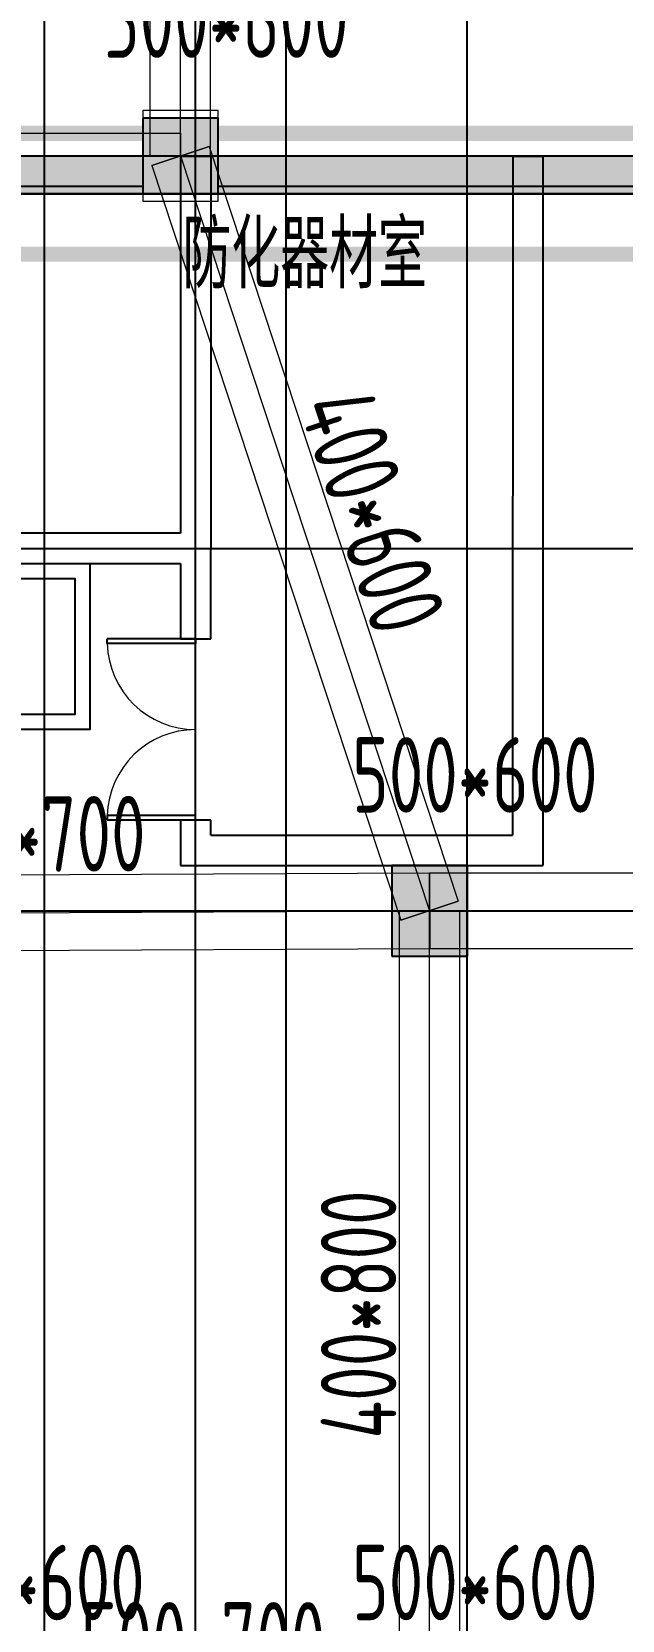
# Model space of a CAD drawing. Extents: x 369444 to 684549, y -549309 to 575337.
# Drawn here: x 442990 to 446900, y 397057 to 407579 of the extents above; entities that cross this region are included whole.
import ezdxf

# ---------------------------------------------------------------- set-up
doc = ezdxf.new("R2010")
doc.units = 0
doc.header["$LTSCALE"] = 1000
doc.header["$MEASUREMENT"] = 0
doc.linetypes.add('DASH', pattern=[0.35, 0.25, -0.1])
for name, color, linetype, lineweight, true_color in [('-1-0-1', 7, 'Continuous', 0, 0xc0c0c0), ('-1-1-2', 7, 'Continuous', 0, 0xc0c0c0), ('-2-0-1', 1, 'Continuous', 0, 0xff0000), ('-2-1-2', 9, 'Continuous', 0, 0x808080), ('1-6-1', 7, 'Continuous', 0, 0x55ff55), ('1-6-2', 7, 'Continuous', 0, 0x55ff55), ('11-6-1', 2, 'Continuous', 0, 0xffff00), ('11-6-2', 2, 'Continuous', 0, 0xffff00), ('11-6-5', 2, 'Continuous', 0, 0xffff00), ('12-6-1', 4, 'Continuous', 0, 0x00ffff), ('12-6-2', 4, 'Continuous', 0, 0x00ffff), ('12-6-5', 4, 'Continuous', 0, 0x00ffff)]:
    doc.layers.add(name, color=color, linetype=linetype, lineweight=lineweight, true_color=true_color)
for name, color, linetype in [('A-WALL-HATCH', 8, 'Continuous'), ('COLUMN', 9, 'Continuous'), ('DOTE', 1, 'Continuous'), ('PUB_HATCH', 8, 'Continuous'), ('WALL', 9, 'Continuous'), ('WINDOW', 4, 'Continuous'), ('车库集水坑', 60, 'Continuous'), ('防火分区线', 7, 'Continuous')]:
    doc.layers.add(name, color=color, linetype=linetype)
doc.styles.add('_TCH_DIM', font='SIMPLEX', dxfattribs={"bigfont": 'GBCBIG'})
doc.styles.add('yjkcad', font='yjkeng.shx', dxfattribs={"width": 0.7, "height": 250, "bigfont": 'yjkchn.shx'})

# ---------------------------------------------------------------- blocks, each defined once
blk = doc.blocks.new('$DorLib2D$00000002')
for p, q in [((-0.5, -5.684341886080802e-17), (-0.5000000000000007, 0.4875)), ((-0.4750000000000007, 0.4875), (-0.5000000000000007, 0.4875)), ((-0.475, -2.842170943040401e-17), (-0.4750000000000007, 0.4875)), ((0.475, -2.842170943040401e-17), (0.4750000000000007, 0.4875)), ((0.4750000000000007, 0.4875), (0.5000000000000007, 0.4875)), ((0.5, -5.684341886080802e-17), (0.5000000000000007, 0.4875)), ((-0.5, -5.684341886080802e-17), (-0.475, -2.842170943040401e-17)), ((0.5, -5.684341886080802e-17), (0.475, -2.842170943040401e-17))]:
    blk.add_line(p, q)
at = {"lineweight": 13}
for centre, start, end in [((-0.4875, -4.263256414560601e-17), 0, 88.53071641864632), ((0.4875, -4.263256414560601e-17), 91.4692835813537, 180)]:
    blk.add_arc(centre, 0.4875, start, end, dxfattribs=at)

msp = doc.modelspace()

# ---------------------------------------------------------------- hatches: boundary and pattern name
at = {"layer": 'A-WALL-HATCH'}
for points in [[(444224.6772317868, 406506.8206300426), (444224.6772317868, 407006.8206300426), (443724.6772317868, 407006.8206300426), (443724.6772317868, 406506.8206300426)], [(445874.7376108151, 401456.4701518703), (445874.7376108151, 402056.4701518703), (445374.7376108151, 402056.4701518703), (445374.7376108151, 401456.4701518703)]]:
    msp.add_hatch(color=256, dxfattribs=at).paths.add_polyline_path(points)
at = {"layer": 'PUB_HATCH'}
msp.add_hatch(color=256, dxfattribs=at).paths.add_polyline_path([(491324.615799902, 406506.9790997196), (491324.615799902, 406756.9790997196), (440374.6160058957, 406756.9790997196), (440324.6160058957, 406636.9790997196), (440374.6160058957, 406506.9790997196)])

# ---------------------------------------------------------------- linework, layer by layer
at = {"layer": '-1-0-1', "color": 0}
for p in [(443974.318596838, 406757.0527653384, -3600), (445624.3790674191, 401756.9442891765, -3600)]:
    msp.add_point(p, dxfattribs=at)
at = {"layer": '-1-1-2', "color": 0}
for p, q in [((443974.318596838, 406757.0527653384, -3600), (443974.318596838, 406757.0527653384)), ((445624.3790674191, 401756.9442891765, -3600), (445624.3790674191, 401756.9442891765))]:
    msp.add_line(p, q, dxfattribs=at)
at = {"layer": '-2-0-1', "color": 0}
for p, q in [((443974.318596838, 406757.0527653384, -3600), (443974.318596838, 411557.0527362514, -3600)), ((440249.3788843136, 406757.0527653384, -3600), (443974.318596838, 406757.0527653384, -3600)), ((443974.318596838, 406757.0527653384, -3600), (445624.3790674191, 401756.9442891765, -3600)), ((443974.318596838, 406757.0527653384, -3600), (451774.318596838, 406757.0527643848, -3600)), ((440249.3788156491, 401731.9467057872, -3600), (445624.3790674191, 401756.9442891765, -3600)), ((445624.3790674191, 396406.9442472148, -3600), (445624.3790674191, 401756.9442891765, -3600)), ((445624.3790674191, 401756.9442891765, -3600), (451774.3784341794, 401756.9442891765, -3600))]:
    msp.add_line(p, q, dxfattribs=at)
at = {"layer": '-2-1-2', "color": 0}
for p, q in [((443974.318596838, 406757.0527653384), (443974.318596838, 411557.0527362514)), ((440249.3788843136, 406757.0527653384), (443974.318596838, 406757.0527653384)), ((443974.318596838, 406757.0527653384), (445624.3790674191, 401756.9442891765)), ((443974.318596838, 406757.0527653384), (451774.318596838, 406757.0527643848)), ((440249.3788156491, 401731.9467057872), (445624.3790674191, 401756.9442891765)), ((445624.3790674191, 396406.9442472148), (445624.3790674191, 401756.9442891765)), ((445624.3790674191, 401756.9442891765), (451774.3784341794, 401756.9442891765))]:
    msp.add_line(p, q, dxfattribs=at)
at = {"layer": '1-6-1', "color": 0}
for p, q in [((443974.318596838, 406757.0527653384, -3600), (440124.3788843136, 406757.0527653384, -3600)), ((440124.3788843136, 406757.0527653384), (443974.318596838, 406757.0527653384)), ((443974.318596838, 406757.0527653384), (443974.318596838, 406757.0527653384, -3600)), ((443974.318596838, 406757.0527653384, -8700), (443974.318596838, 406757.0527653384, -5100)), ((451774.318596838, 406757.0527643848, -8700), (443974.318596838, 406757.0527653384, -8700)), ((443974.318596838, 406757.0527653384, -5100), (451774.318596838, 406757.0527643848, -5100)), ((443974.318596838, 406507.0527653384), (440374.3788843136, 406507.0527653384)), ((440374.3788843136, 406507.0527653384, -3600), (443974.318596838, 406507.0527653384, -3600)), ((443974.318596838, 406507.0527653384, -3600), (443974.318596838, 406507.0527653384)), ((443974.318596838, 406507.0527653384, -5100), (443974.318596838, 406507.0527653384, -8700)), ((451774.318596838, 406507.0527643848, -5100), (443974.318596838, 406507.0527653384, -5100)), ((443974.318596838, 406507.0527653384, -8700), (451774.318596838, 406507.0527643848, -8700))]:
    msp.add_line(p, q, dxfattribs=at)
at = {"layer": '1-6-2', "color": 0}
for p, q in [((443974.318596838, 406757.0527653384), (440249.3788843136, 406757.0527653384)), ((440249.3788843136, 406757.0527653384, -3600), (443974.318596838, 406757.0527653384, -3600)), ((443974.318596838, 406757.0527653384, -3600), (443974.318596838, 406757.0527653384)), ((443974.318596838, 406757.0527653384, -5100), (443974.318596838, 406757.0527653384, -8700)), ((451774.318596838, 406757.0527643848, -5100), (443974.318596838, 406757.0527653384, -5100)), ((443974.318596838, 406757.0527653384, -8700), (451774.318596838, 406757.0527643848, -8700))]:
    msp.add_line(p, q, dxfattribs=at)
at = {"layer": '11-6-1', "color": 0}
for p, q in [((443724.318596838, 407057.0527653384), (443724.318596838, 406457.0527653384)), ((444224.318596838, 407057.0527653384), (443724.318596838, 407057.0527653384)), ((443724.318596838, 407057.0527653384, -3600), (443724.318596838, 406457.0527653384, -3600)), ((444224.318596838, 407057.0527653384, -3600), (443724.318596838, 407057.0527653384, -3600)), ((443724.318596838, 407057.0527653384, -3600), (443724.318596838, 407057.0527653384)), ((444224.318596838, 406457.0527653384), (444224.318596838, 407057.0527653384)), ((444224.318596838, 406457.0527653384, -3600), (444224.318596838, 407057.0527653384, -3600)), ((444224.318596838, 407057.0527653384, -3600), (444224.318596838, 407057.0527653384)), ((443724.318596838, 406457.0527653384), (444224.318596838, 406457.0527653384)), ((443724.318596838, 406457.0527653384, -3600), (444224.318596838, 406457.0527653384, -3600)), ((443724.318596838, 406457.0527653384, -3600), (443724.318596838, 406457.0527653384)), ((444224.318596838, 406457.0527653384, -3600), (444224.318596838, 406457.0527653384)), ((445374.3790674191, 402056.9442891765), (445374.3790674191, 401456.9442891765)), ((445874.3790674191, 402056.9442891765), (445374.3790674191, 402056.9442891765)), ((445374.3790674191, 402056.9442891765, -3600), (445374.3790674191, 401456.9442891765, -3600)), ((445874.3790674191, 402056.9442891765, -3600), (445374.3790674191, 402056.9442891765, -3600)), ((445374.3790674191, 402056.9442891765, -3600), (445374.3790674191, 402056.9442891765)), ((445874.3790674191, 401456.9442891765), (445874.3790674191, 402056.9442891765)), ((445874.3790674191, 401456.9442891765, -3600), (445874.3790674191, 402056.9442891765, -3600)), ((445874.3790674191, 402056.9442891765, -3600), (445874.3790674191, 402056.9442891765)), ((445374.3790674191, 401456.9442891765), (445874.3790674191, 401456.9442891765)), ((445374.3790674191, 401456.9442891765, -3600), (445874.3790674191, 401456.9442891765, -3600)), ((445374.3790674191, 401456.9442891765, -3600), (445374.3790674191, 401456.9442891765)), ((445874.3790674191, 401456.9442891765, -3600), (445874.3790674191, 401456.9442891765))]:
    msp.add_line(p, q, dxfattribs=at)
at = {"layer": '11-6-2', "color": 0}
for p, q in [((443974.318596838, 406757.0527653384, -3600), (443974.318596838, 406757.0527653384)), ((445624.3790674191, 401756.9442891765, -3600), (445624.3790674191, 401756.9442891765))]:
    msp.add_line(p, q, dxfattribs=at)
at = {"layer": '12-6-1', "color": 0}
for p, q in [((443774.318596838, 406757.0527653384, -5100), (443774.318596838, 411557.0527362514, -5100)), ((443774.318596838, 406757.0527653384, -5700), (443774.318596838, 411557.0527362514, -5700)), ((444174.318596838, 406757.0527653384, -5100), (444174.318596838, 411557.0527362514, -5100)), ((444174.318596838, 406757.0527653384, -5700), (444174.318596838, 411557.0527362514, -5700)), ((440249.3788843136, 406907.0527653384), (443974.318596838, 406907.0527653384)), ((440249.3788843136, 406907.0527653384, -600), (443974.318596838, 406907.0527653384, -600)), ((443974.318596838, 406907.0527653384), (443974.318596838, 406507.0527653384)), ((443974.318596838, 406907.0527653384, -600), (443974.318596838, 406907.0527653384)), ((443974.318596838, 406507.0527653384, -600), (443974.318596838, 406907.0527653384, -600)), ((444164.2440500241, 406819.7291011501, -5100), (443784.393143652, 406694.37642905, -5100)), ((443784.393143652, 406694.37642905, -5700), (444164.2440500241, 406819.7291011501, -5700)), ((444164.2440500241, 406819.7291011501, -5700), (444164.2440500241, 406819.7291011501, -5100)), ((444164.2440500241, 406819.7291011501, -5100), (445814.3045206051, 401819.6206254649, -5100)), ((444164.2440500241, 406819.7291011501, -5700), (445814.3045206051, 401819.6206254649, -5700)), ((443774.318596838, 406757.0527653384, -5100), (444174.318596838, 406757.0527653384, -5100)), ((443774.318596838, 406757.0527653384, -5700), (443774.318596838, 406757.0527653384, -5100)), ((444174.318596838, 406757.0527653384, -5700), (443774.318596838, 406757.0527653384, -5700)), ((443784.393143652, 406694.37642905, -5100), (443784.393143652, 406694.37642905, -5700)), ((443784.393143652, 406694.37642905, -5100), (445434.4536218625, 401694.2679533649, -5100)), ((443784.393143652, 406694.37642905, -5700), (445434.4536218625, 401694.2679533649, -5700)), ((444174.318596838, 406757.0527653384, -5100), (444174.318596838, 406757.0527653384, -5700)), ((440249.3788843136, 406507.0527653384), (443974.318596838, 406507.0527653384)), ((440249.3788843136, 406507.0527653384, -600), (443974.318596838, 406507.0527653384, -600)), ((443974.318596838, 406507.0527653384), (443974.318596838, 406507.0527653384, -600)), ((440248.2161493283, 401981.9440021205), (445623.2164010983, 402006.9415855098)), ((440248.2161493283, 401981.9440021205, -700), (445623.2164010983, 402006.9415855098, -700)), ((445623.2164010983, 402006.9415855098), (445625.5417337399, 401506.9469928432)), ((445623.2164010983, 402006.9415855098, -700), (445623.2164010983, 402006.9415855098)), ((445625.5417337399, 401506.9469928432, -700), (445623.2164010983, 402006.9415855098, -700)), ((445624.3790674191, 402006.9442891765), (445624.3790674191, 401506.9442891765)), ((445624.3790674191, 402006.9442891765, -800), (445624.3790674191, 402006.9442891765)), ((445624.3790674191, 401506.9442891765, -800), (445624.3790674191, 402006.9442891765, -800)), ((445624.3790674191, 402006.9442891765), (451774.3784341794, 402006.9442891765)), ((445624.3790674191, 402006.9442891765, -800), (451774.3784341794, 402006.9442891765, -800)), ((445424.3790674191, 401756.9442891765, -5100), (445824.3790674191, 401756.9442891765, -5100)), ((445424.3790674191, 401756.9442891765, -5900), (445424.3790674191, 401756.9442891765, -5100)), ((445824.3790674191, 401756.9442891765, -5900), (445424.3790674191, 401756.9442891765, -5900)), ((445424.3790674191, 396406.9442472148, -5100), (445424.3790674191, 401756.9442891765, -5100)), ((445424.3790674191, 396406.9442472148, -5900), (445424.3790674191, 401756.9442891765, -5900)), ((445814.3045206051, 401819.6206254649, -5100), (445434.4536218625, 401694.2679533649, -5100)), ((445434.4536218625, 401694.2679533649, -5700), (445814.3045206051, 401819.6206254649, -5700)), ((445814.3045206051, 401819.6206254649, -5700), (445814.3045206051, 401819.6206254649, -5100)), ((445824.3790674191, 401756.9442891765, -5100), (445824.3790674191, 401756.9442891765, -5900)), ((445824.3790674191, 396406.9442472148, -5100), (445824.3790674191, 401756.9442891765, -5100)), ((445824.3790674191, 396406.9442472148, -5900), (445824.3790674191, 401756.9442891765, -5900)), ((445434.4536218625, 401694.2679533649, -5100), (445434.4536218625, 401694.2679533649, -5700)), ((440250.5414819699, 401481.9494094539), (445625.5417337399, 401506.9469928432)), ((440250.5414819699, 401481.9494094539, -700), (445625.5417337399, 401506.9469928432, -700)), ((445624.3790674191, 401506.9442891765), (445624.3790674191, 401506.9442891765, -800)), ((445624.3790674191, 401506.9442891765), (451774.3784341794, 401506.9442891765)), ((445624.3790674191, 401506.9442891765, -800), (451774.3784341794, 401506.9442891765, -800)), ((445625.5417337399, 401506.9469928432), (445625.5417337399, 401506.9469928432, -700))]:
    msp.add_line(p, q, dxfattribs=at)
at = {"layer": '12-6-2', "color": 0}
for p, q in [((443974.318596838, 406757.0527653384, -5100), (443974.318596838, 411557.0527362514, -5100)), ((440249.3788843136, 406757.0527653384), (443974.318596838, 406757.0527653384)), ((443974.318596838, 406757.0527653384, -5100), (445624.3790674191, 401756.9442891765, -5100)), ((440249.3788156491, 401731.9467057872), (445624.3790674191, 401756.9442891765)), ((445624.3790674191, 396406.9442472148, -5100), (445624.3790674191, 401756.9442891765, -5100)), ((445624.3790674191, 401756.9442891765), (451774.3784341794, 401756.9442891765))]:
    msp.add_line(p, q, dxfattribs=at)
at = {"layer": 'COLUMN', "color": 8}
for p, q in [((444224.6772317868, 407006.8206300426), (443724.6772317868, 407006.8206300426)), ((443724.6772317868, 407006.8206300426), (443724.6772317868, 406506.8206300426)), ((444224.6772317868, 406506.8206300426), (444224.6772317868, 407006.8206300426)), ((443724.6772317868, 406506.8206300426), (444224.6772317868, 406506.8206300426)), ((445874.7376108151, 402056.4701518703), (445374.7376108151, 402056.4701518703)), ((445374.7376108151, 402056.4701518703), (445374.7376108151, 401456.4701518703)), ((445874.7376108151, 401456.4701518703), (445874.7376108151, 402056.4701518703)), ((445374.7376108151, 401456.4701518703), (445874.7376108151, 401456.4701518703))]:
    msp.add_line(p, q, dxfattribs=at)
at = {"layer": 'DOTE', "color": 8}
for p, q in [((443074.4831018429, 59364.2341589618), (443074.4831018429, 476704.7720441509)), ((444074.4827203732, 261806.9745316196), (444074.4827203732, 476704.7720441509)), ((444674.4830102902, 261806.9745316196), (444674.4830102902, 476704.7720441509)), ((445874.4833078366, 59364.2341589618), (445874.4833078366, 476704.7720441509))]:
    msp.add_line(p, q, dxfattribs=at)
at = {"layer": 'DOTE', "color": 8, "lineweight": -2}
for p, q in [((377844.3971185666, 406756.9744267154), (624570.9460306149, 406756.9744267154)), ((377844.3971185666, 404156.9742912936), (624570.9460306149, 404156.9742912936)), ((377844.3971185666, 401756.9743961978), (624570.9460306149, 401756.9743961978))]:
    msp.add_line(p, q, dxfattribs=at)
at = {"layer": 'WALL'}
for p, q in [((436424.677140234, 406756.9742779422), (443724.6772317868, 406756.9742870021)), ((440374.6160058957, 406756.9790997196), (491324.615799902, 406756.9790997196)), ((443974.9962320309, 406753.4677977252), (443974.9962320309, 404256.977862804)), ((444174.9962320309, 406753.4677977252), (443974.9962320309, 406753.4677977252)), ((444174.9962320309, 406753.4677977252), (444174.9962320309, 404156.977862804)), ((444224.6772317868, 406756.9742879558), (451524.6772317868, 406756.9742965389)), ((446175.3766946774, 406752.5936641383), (446174.3062219601, 402256.9754457164)), ((446375.3766946774, 406752.5460414577), (446175.3766946774, 406752.5936641383)), ((446375.3766946774, 406752.5460414577), (446374.2586145382, 402056.9754457164)), ((436424.677140234, 406556.9742779422), (443724.6772317868, 406556.9742870021)), ((440374.6160058957, 406506.9790997196), (491324.615799902, 406506.9790997196)), ((444224.6772317868, 406556.9742879558), (451524.6772317868, 406556.9742965389)), ((443974.9962320309, 404256.977862804), (442074.6159982663, 404256.977862804)), ((444174.9962320309, 403556.9754423785), (444174.9962320309, 404156.977862804)), ((442074.6159982663, 404056.977862804), (443974.9962320309, 404056.977862804)), ((443974.9962320309, 404056.977862804), (443974.9962320309, 403556.9754423785)), ((443974.9962320309, 403556.9754423785), (444174.9962320309, 403556.9754423785)), ((444174.9962320309, 402356.9754423785), (443974.9962320309, 402356.9754423785)), ((443974.9962320309, 402356.9754423785), (443974.9962320309, 402056.9754457164)), ((444174.9962320309, 402256.9754457164), (444174.9962320309, 402356.9754423785)), ((444174.9962320309, 402256.9754457164), (446174.3062219601, 402256.9754457164)), ((443974.9962320309, 402056.9754457164), (446374.2586145382, 402056.9754457164))]:
    msp.add_line(p, q, dxfattribs=at)
at = {"layer": '车库集水坑', "lineweight": -2}
for points in [[(442274.4833078366, 404056.9768156696), (443374.4833078366, 404056.9768156696), (443374.4833078366, 402956.9768156696), (442274.4833078366, 402956.9768156696)], [(442374.4833078366, 403956.9768156696), (443274.4833078366, 403956.9768156696), (443274.4833078366, 403056.9768156696), (442374.4833078366, 403056.9768156696)]]:
    msp.add_lwpolyline(points, close=True, dxfattribs=at)
at = {"layer": '防火分区线', "color": 130, "linetype": 'DASH', "ltscale": 8, "const_width": 100}
for points in [[(478324.5572290402, 426256.9789795566), (465574.5572290402, 426256.9789795566), (465574.5572290402, 423442.4089746166), (417774.4826288205, 423406.5660538364), (417774.4981241208, 408842.691336124), (423274.4979333859, 408842.8117527652), (423274.4782800656, 402406.9754237819), (428674.482949255, 402406.9754237819), (428674.4975595456, 406442.711327045), (432374.4873361569, 406442.711327045), (432374.4726953488, 396756.8683418918), (440624.5429010373, 396756.8683418918), (440624.5429010373, 402156.8683418918), (436024.5575876217, 402156.8683418918), (436024.5575876217, 403806.9768156696), (440674.4831247311, 403806.9768151927), (440674.4831247311, 406106.8683709789), (491024.5575571042, 406106.8683709789)], [(479124.5572290402, 425456.9789795566), (466374.5572290402, 425456.9789795566), (466374.5572290402, 422643.0086307216), (418574.4834833127, 422607.1657099414), (418574.4972696286, 409642.7088513065), (424074.5003747921, 409642.8292679477), (424074.4807214718, 403206.9754237819), (427874.485848425, 403206.9754237819), (427874.5004587155, 407242.711327045), (433174.4885416012, 407242.711327045), (433174.4739007931, 397556.8683418918), (439824.5429010373, 397556.8683418918), (439824.5429010373, 401356.8683418918), (435224.5575876217, 401356.8683418918), (435224.5575876217, 404606.9768156696), (439874.4831247311, 404606.9768151927), (439874.4831247311, 406906.8683709789), (491824.5575571042, 406906.8683709789)]]:
    msp.add_lwpolyline(points, dxfattribs=at)
at = {"layer": '防火分区线', "color": 5, "linetype": 'DASH', "ltscale": 8, "const_width": 100}
for points in [[(491824.5429468136, 406906.7376966167), (439874.4831552487, 406906.7376966167), (439874.4831552487, 404606.8363723445), (435224.4733743649, 404606.7228078532), (435224.5527429562, 401356.7376675296), (439824.5429315548, 401356.7376675296), (439824.5429315548, 397556.7376675296), (433174.4733285885, 397556.7376675296), (433174.4733285885, 407242.5806526828), (427874.5004892331, 407242.5806526828), (427874.485848425, 403206.9754237819), (424074.5393838864, 403206.9754237819), (424074.4809503537, 409706.8556375194), (418174.4845743161, 409706.7264632869)], [(491024.5429468136, 406106.7376966167), (440674.4831552487, 406106.7376966167), (440674.4831552487, 403806.8559093166), (436024.4929056149, 403806.742345779), (436024.5332117062, 402156.7376675296), (440624.5429315548, 402156.7376675296), (440624.5429315548, 396756.7376675296), (432374.4733285885, 396756.7376675296), (432374.4733285885, 406442.5806526828), (428674.4975900631, 406442.5806526828), (428674.482949255, 402406.9754237819), (423274.546570776, 402406.9754237819), (423274.4881372433, 408906.8381223369), (418974.4845743161, 408906.7439784694)]]:
    msp.add_lwpolyline(points, dxfattribs=at)

# ---------------------------------------------------------------- block references
at = {"layer": 'WINDOW', "xscale": 1200, "yscale": 1200, "zscale": -1200, "rotation": 90}
msp.add_blockref('$DorLib2D$00000002', (444074.9962320309, 402956.9754423785), dxfattribs=at)

# ---------------------------------------------------------------- texts
at = {"color": 2, "style": '_TCH_DIM'}
msp.add_text('防化器材室', height=450, rotation=1.584150320193387e-08, dxfattribs=at).set_placement((443987.3698587399, 405879.9419116664, 5003.48545212622))
at = {"layer": '11-6-5', "color": 0, "char_height": 500, "attachment_point": 8, "style": 'yjkcad'}
for insert in [(444274.318596838, 407407.0527653384, -3600), (445924.3790674191, 402406.9442891765, -3600), (442924.3790674191, 397056.9442472148, -3600), (445924.3790674191, 397056.9442472148, -3600)]:
    msp.add_mtext('500*600', dxfattribs=dict(at, insert=insert))
at = {"layer": '12-6-5', "color": 0, "char_height": 500, "attachment_point": 8, "style": 'yjkcad'}
for s, insert, rotation in [('400*600', (445008.2668313961, 404325.9424967456), 288.2631443021129), ('500*700', (442935.6232690793, 402014.4425773311), 0.2664643083990359), ('400*800', (445404.3790674191, 399081.9442681957), 90)]:
    msp.add_mtext(s, dxfattribs=dict(at, insert=insert, rotation=rotation))
at = {"layer": '12-6-5', "color": 0, "insert": (444124.3790674191, 396676.9442472148), "char_height": 500, "attachment_point": 8, "style": 'yjkcad'}
msp.add_mtext('500*700', dxfattribs=at)

doc.saveas('drawing.dxf')
